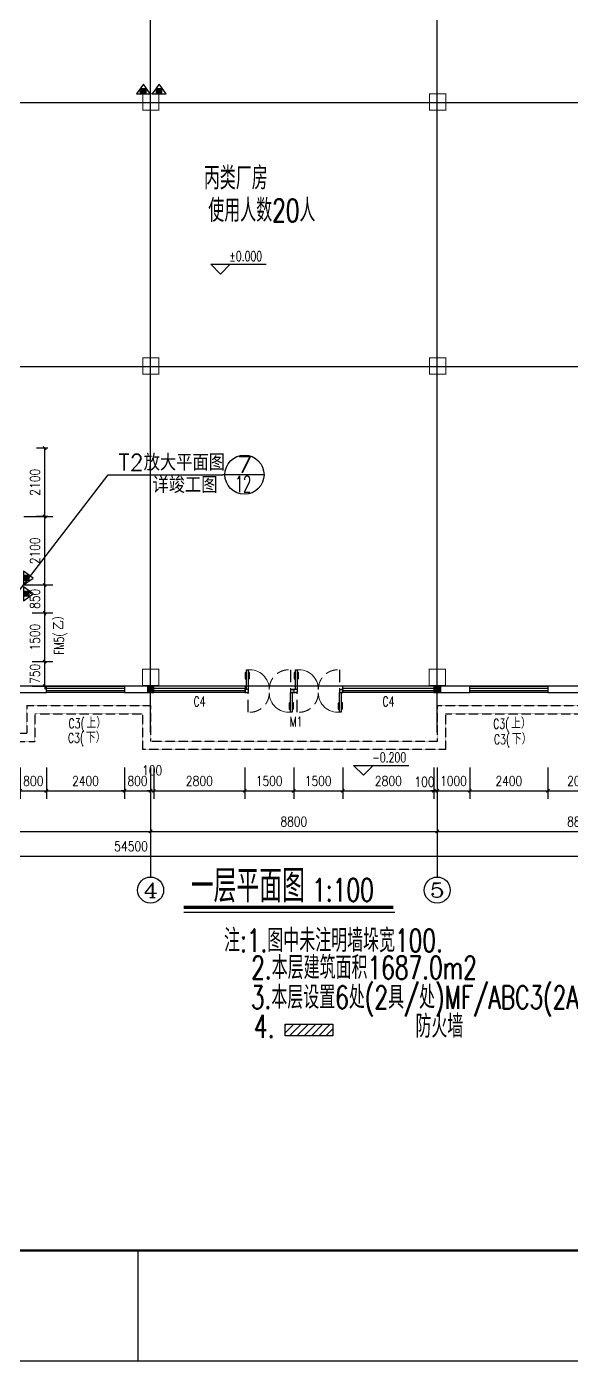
# Model space of a CAD drawing. Header units: millimetres. Extents: x 36114 to 137034, y 22418 to 93776.
# Drawn here: x 83157 to 99879, y 22418 to 63363 of the extents above; entities that cross this region are included whole.
import ezdxf
from ezdxf.enums import TextEntityAlignment as Align

# ---------------------------------------------------------------- set-up
doc = ezdxf.new("R2010")
doc.units = ezdxf.units.MM
for name, pattern in [('DASH', [0.35, 0.25, -0.1]), ('DASHED2', [0.375, 0.25, -0.125]), ('DOTE', [2.42, 2, -0.2, 0.02, -0.2])]:
    doc.linetypes.add(name, pattern=pattern)
doc.layers.get('0').update_dxf_attribs({"color": 254})
doc.layers.get('Defpoints').update_dxf_attribs({"color": 254})
for name, color, linetype in [('\\M+5BDA8-\\M+5B1EA\\M+5B8DF', 254, 'Continuous'), ('\\M+5BDA8-\\M+5B3DF\\M+5B4E7', 254, 'Continuous'), ('\\M+5BDA8-\\M+5B4B0', 254, 'Continuous'), ('\\M+5BDA8-\\M+5C3C5', 254, 'Continuous'), ('\\M+5BDA8-\\M+5C3C5\\M+5B4B0\\M+5B1E0\\M+5BAC5', 254, 'Continuous'), ('\\M+5BDA8-\\M+5C7BD-\\M+5D7A9', 254, 'Continuous'), ('\\M+5BDA8-\\M+5D6E1', 254, 'DOTE'), ('\\M+5BDA8-\\M+5D6E1-\\M+5B1EA\\M+5D7A2', 254, 'Continuous'), ('\\M+5C1A2\\M+5C3E6\\M+5CFDF\\M+5CCF51', 254, 'Continuous'), ('\\M+5C1A2\\M+5C3E6\\M+5CFDF\\M+5CCF55', 254, 'Continuous'), ('\\M+5C1A2\\M+5C3E6\\M+5CFF4\\M+5CCF53', 254, 'Continuous'), ('\\M+5C5C5\\M+5CBAE', 254, 'Continuous'), ('AXIS', 254, 'Continuous'), ('AXIS_TEXT', 254, 'Continuous'), ('MHQ', 254, 'Continuous'), ('PUB_TEXT', 254, 'Continuous'), ('WALL', 254, 'Continuous'), ('WINDOW_TEXT', 254, 'Continuous')]:
    doc.layers.add(name, color=color, linetype=linetype)
doc.layers.add('\\M+5D7DC\\M+5C4DA\\M+5BFF2\\M+5CFDF', color=254, linetype='Continuous', lineweight=50)
doc.layers.add('\\M+5D7DC\\M+5CDE2\\M+5BFF2\\M+5CFDF', color=254, linetype='Continuous', lineweight=30)
doc.styles.add('_HZTXT', font='txt.shx', dxfattribs={"width": 0.8, "bigfont": 'hztxt.shx'})
doc.styles.add('A-AXIS-LABEL', font='COMPLEX', dxfattribs={"bigfont": 'GBCBIG'})
doc.styles.add('A-STANDARD', font='SIMPLEX', dxfattribs={"bigfont": 'GBCBIG'})
doc.styles.add('A-WIN-LABEL', font='SIMPLEX', dxfattribs={"bigfont": 'GBCBIG'})
doc.styles.add('COMPLEX', font='COMPLEX')
doc.styles.add('DIM_FONT', font='SIMPLEX.shx', dxfattribs={"width": 0.8})
doc.dimstyles.new('DIMN', dxfattribs={"dimtxt": 300, "dimasz": 100, "dimexe": 250, "dimexo": 300, "dimgap": 150, "dimtad": 1, "dimdec": 0, "dimzin": 0, "dimdsep": 46, "dimtxsty": 'DIM_FONT', "dimblk": 'ARCHTICK', "dimcen": 0.09, "dimclrt": 7, "dimazin": 2, "dimtfac": 1, "dimtdec": 0, "dimtix": 1, "dimtmove": 2, "dimatfit": 3, "dimldrblk": 'ARCHTICK', "dimfxl": 0, "dimtolj": 1, "dimtzin": 0, "dimarcsym": 0})

# ---------------------------------------------------------------- blocks, each defined once
blk = doc.blocks.new('A$C0A5937B2')
at = {"layer": 'MHQ'}
h = blk.add_hatch(dxfattribs=at)
h.set_pattern_fill('ANSI31', color=256, scale=10, style=0)
h.set_pattern_definition([(45, (9411.13, -1370.382), (-22.45064, 22.45064), [])])
h.paths.add_polyline_path([(363, 204), (162, 204), (162, 27), (363, 27)])
for points in [[(266, 371), (0, 0), (533, 0)], [(162, 204), (363, 204), (363, 27), (162, 27)]]:
    blk.add_lwpolyline(points, close=True, dxfattribs=at)
blk = doc.blocks.new('A$C152640FC')
at = {"layer": 'MHQ', "rotation": 270}
for p in [(0, 1135), (0, 533)]:
    blk.add_blockref('A$C0A5937B2', p, dxfattribs=at)
blk = doc.blocks.new('A$C56224EAA')
at = {"layer": 'MHQ', "xscale": 0.8, "yscale": 0.8, "zscale": 0.8, "rotation": 90}
blk.add_blockref('A$C152640FC', (908, 0), dxfattribs=at)
blk = doc.blocks.new('_ArchTick')
at = {"color": 0, "linetype": 'ByBlock', "const_width": 0.4}
blk.add_lwpolyline([(-0.5, -0.5), (0.5, 0.5)], dxfattribs=at)
blk = doc.blocks.new('*D220')
at = {"layer": '\\M+5BDA8-\\M+5B3DF\\M+5B4E7', "color": 0, "lineweight": -2, "transparency": 16777216}
for p, q in [((83322, 43886), (83960, 43886)), ((83710, 43886), (83710, 43986)), ((83710, 43136), (83710, 43886)), ((83322, 43136), (83960, 43136)), ((83710, 43136), (83710, 43036))]:
    blk.add_line(p, q, dxfattribs=at)
at = {"layer": 'Defpoints', "color": 0, "transparency": 16777216}
for p in [(83022, 43886), (83710, 43886), (83022, 43136)]:
    blk.add_point(p, dxfattribs=at)
at = {"layer": '\\M+5BDA8-\\M+5B3DF\\M+5B4E7', "color": 0, "lineweight": -2, "transparency": 16777216, "xscale": 100, "yscale": 100, "zscale": 100}
for p, rotation in [((83710, 43886), 270), ((83710, 43136), 90)]:
    blk.add_blockref('_ArchTick', p, dxfattribs=dict(at, rotation=rotation))
at = {"layer": '\\M+5BDA8-\\M+5B3DF\\M+5B4E7', "color": 7, "transparency": 16777216, "insert": (83410, 43511), "char_height": 300, "attachment_point": 5, "rotation": 90, "style": 'DIM_FONT'}
blk.add_mtext('\\A1;750', dxfattribs=at)
blk = doc.blocks.new('*D221')
at = {"layer": '\\M+5BDA8-\\M+5B3DF\\M+5B4E7', "color": 0, "lineweight": -2, "transparency": 16777216}
for p, q in [((83322, 45386), (83960, 45386)), ((83710, 43886), (83710, 45386)), ((83322, 43886), (83960, 43886))]:
    blk.add_line(p, q, dxfattribs=at)
at = {"layer": 'Defpoints', "color": 0, "transparency": 16777216}
for p in [(83022, 45386), (83710, 45386), (83022, 43886)]:
    blk.add_point(p, dxfattribs=at)
at = {"layer": '\\M+5BDA8-\\M+5B3DF\\M+5B4E7', "color": 0, "lineweight": -2, "transparency": 16777216, "xscale": 100, "yscale": 100, "zscale": 100}
for p, rotation in [((83710, 45386), 90), ((83710, 43886), 270)]:
    blk.add_blockref('_ArchTick', p, dxfattribs=dict(at, rotation=rotation))
at = {"layer": '\\M+5BDA8-\\M+5B3DF\\M+5B4E7', "color": 7, "transparency": 16777216, "insert": (83410, 44636), "char_height": 300, "attachment_point": 5, "rotation": 90, "style": 'DIM_FONT'}
blk.add_mtext('\\A1;1500', dxfattribs=at)
blk = doc.blocks.new('*D222')
at = {"layer": '\\M+5BDA8-\\M+5B3DF\\M+5B4E7', "color": 0, "lineweight": -2, "transparency": 16777216}
for p, q in [((83710, 46236), (83710, 46336)), ((83322, 46236), (83960, 46236)), ((83710, 45386), (83710, 46236)), ((83322, 45386), (83960, 45386)), ((83710, 45386), (83710, 45286))]:
    blk.add_line(p, q, dxfattribs=at)
at = {"layer": 'Defpoints', "color": 0, "transparency": 16777216}
for p in [(83022, 46236), (83710, 46236), (83022, 45386)]:
    blk.add_point(p, dxfattribs=at)
at = {"layer": '\\M+5BDA8-\\M+5B3DF\\M+5B4E7', "color": 0, "lineweight": -2, "transparency": 16777216, "xscale": 100, "yscale": 100, "zscale": 100}
for p, rotation in [((83710, 46236), 270), ((83710, 45386), 90)]:
    blk.add_blockref('_ArchTick', p, dxfattribs=dict(at, rotation=rotation))
at = {"layer": '\\M+5BDA8-\\M+5B3DF\\M+5B4E7', "color": 7, "transparency": 16777216, "insert": (83410, 45811), "char_height": 300, "attachment_point": 5, "rotation": 90, "style": 'DIM_FONT'}
blk.add_mtext('\\A1;850', dxfattribs=at)
blk = doc.blocks.new('*D320')
at = {"layer": '\\M+5BDA8-\\M+5B3DF\\M+5B4E7', "color": 0, "lineweight": -2, "transparency": 16777216}
for p, q in [((82961, 40638), (82961, 39672)), ((83761, 40638), (83761, 39672)), ((82961, 39922), (82861, 39922)), ((82961, 39922), (83761, 39922)), ((83761, 39922), (83861, 39922))]:
    blk.add_line(p, q, dxfattribs=at)
at = {"layer": 'Defpoints', "color": 0, "transparency": 16777216}
for p in [(82961, 40938), (83761, 40938), (83761, 39922)]:
    blk.add_point(p, dxfattribs=at)
at = {"layer": '\\M+5BDA8-\\M+5B3DF\\M+5B4E7', "color": 0, "lineweight": -2, "transparency": 16777216, "xscale": 100, "yscale": 100, "zscale": 100}
blk.add_blockref('_ArchTick', (82961, 39922), dxfattribs=at)
at = {"layer": '\\M+5BDA8-\\M+5B3DF\\M+5B4E7', "color": 0, "lineweight": -2, "transparency": 16777216, "xscale": 100, "yscale": 100, "zscale": 100, "rotation": 180}
blk.add_blockref('_ArchTick', (83761, 39922), dxfattribs=at)
at = {"layer": '\\M+5BDA8-\\M+5B3DF\\M+5B4E7', "color": 7, "transparency": 16777216, "insert": (83361, 40222), "char_height": 300, "attachment_point": 5, "style": 'DIM_FONT'}
blk.add_mtext('\\A1;800', dxfattribs=at)
blk = doc.blocks.new('*D321')
at = {"layer": '\\M+5BDA8-\\M+5B3DF\\M+5B4E7', "color": 0, "lineweight": -2, "transparency": 16777216}
for p, q in [((83761, 40638), (83761, 39672)), ((86161, 40638), (86161, 39672)), ((83761, 39922), (86161, 39922))]:
    blk.add_line(p, q, dxfattribs=at)
at = {"layer": 'Defpoints', "color": 0, "transparency": 16777216}
for p in [(83761, 40938), (86161, 40938), (86161, 39922)]:
    blk.add_point(p, dxfattribs=at)
at = {"layer": '\\M+5BDA8-\\M+5B3DF\\M+5B4E7', "color": 0, "lineweight": -2, "transparency": 16777216, "xscale": 100, "yscale": 100, "zscale": 100, "rotation": 180}
blk.add_blockref('_ArchTick', (83761, 39922), dxfattribs=at)
at = {"layer": '\\M+5BDA8-\\M+5B3DF\\M+5B4E7', "color": 0, "lineweight": -2, "transparency": 16777216, "xscale": 100, "yscale": 100, "zscale": 100}
blk.add_blockref('_ArchTick', (86161, 39922), dxfattribs=at)
at = {"layer": '\\M+5BDA8-\\M+5B3DF\\M+5B4E7', "color": 7, "transparency": 16777216, "insert": (84961, 40222), "char_height": 300, "attachment_point": 5, "style": 'DIM_FONT'}
blk.add_mtext('\\A1;2400', dxfattribs=at)
blk = doc.blocks.new('*D322')
at = {"layer": '\\M+5BDA8-\\M+5B3DF\\M+5B4E7', "color": 0, "lineweight": -2, "transparency": 16777216}
for p, q in [((86161, 40638), (86161, 39672)), ((86961, 40638), (86961, 39672)), ((86161, 39922), (86061, 39922)), ((86161, 39922), (86961, 39922)), ((86961, 39922), (87061, 39922))]:
    blk.add_line(p, q, dxfattribs=at)
at = {"layer": 'Defpoints', "color": 0, "transparency": 16777216}
for p in [(86161, 40938), (86961, 40938), (86961, 39922)]:
    blk.add_point(p, dxfattribs=at)
at = {"layer": '\\M+5BDA8-\\M+5B3DF\\M+5B4E7', "color": 0, "lineweight": -2, "transparency": 16777216, "xscale": 100, "yscale": 100, "zscale": 100}
blk.add_blockref('_ArchTick', (86161, 39922), dxfattribs=at)
at = {"layer": '\\M+5BDA8-\\M+5B3DF\\M+5B4E7', "color": 0, "lineweight": -2, "transparency": 16777216, "xscale": 100, "yscale": 100, "zscale": 100, "rotation": 180}
blk.add_blockref('_ArchTick', (86961, 39922), dxfattribs=at)
at = {"layer": '\\M+5BDA8-\\M+5B3DF\\M+5B4E7', "color": 7, "transparency": 16777216, "insert": (86561, 40222), "char_height": 300, "attachment_point": 5, "style": 'DIM_FONT'}
blk.add_mtext('\\A1;800', dxfattribs=at)
blk = doc.blocks.new('*D323')
at = {"layer": '\\M+5BDA8-\\M+5B3DF\\M+5B4E7', "color": 0, "lineweight": -2, "transparency": 16777216}
for p, q in [((86961, 40638), (86961, 39672)), ((87061, 40638), (87061, 39672)), ((86961, 39922), (86861, 39922)), ((86961, 39922), (87061, 39922)), ((87061, 39922), (87161, 39922))]:
    blk.add_line(p, q, dxfattribs=at)
at = {"layer": 'Defpoints', "color": 0, "transparency": 16777216}
for p in [(86961, 40938), (87061, 40938), (87061, 39922)]:
    blk.add_point(p, dxfattribs=at)
at = {"layer": '\\M+5BDA8-\\M+5B3DF\\M+5B4E7', "color": 0, "lineweight": -2, "transparency": 16777216, "xscale": 100, "yscale": 100, "zscale": 100}
blk.add_blockref('_ArchTick', (86961, 39922), dxfattribs=at)
at = {"layer": '\\M+5BDA8-\\M+5B3DF\\M+5B4E7', "color": 0, "lineweight": -2, "transparency": 16777216, "xscale": 100, "yscale": 100, "zscale": 100, "rotation": 180}
blk.add_blockref('_ArchTick', (87061, 39922), dxfattribs=at)
at = {"layer": '\\M+5BDA8-\\M+5B3DF\\M+5B4E7', "color": 7, "transparency": 16777216, "insert": (87011, 40547), "char_height": 300, "attachment_point": 5, "style": 'DIM_FONT'}
blk.add_mtext('\\A1;100', dxfattribs=at)
blk = doc.blocks.new('*D324')
at = {"layer": '\\M+5BDA8-\\M+5B3DF\\M+5B4E7', "color": 0, "lineweight": -2, "transparency": 16777216}
for p, q in [((87061, 40638), (87061, 39672)), ((89854, 40638), (89854, 39672)), ((87061, 39922), (89854, 39922))]:
    blk.add_line(p, q, dxfattribs=at)
at = {"layer": 'Defpoints', "color": 0, "transparency": 16777216}
for p in [(87061, 40938), (89854, 40938), (89854, 39922)]:
    blk.add_point(p, dxfattribs=at)
at = {"layer": '\\M+5BDA8-\\M+5B3DF\\M+5B4E7', "color": 0, "lineweight": -2, "transparency": 16777216, "xscale": 100, "yscale": 100, "zscale": 100, "rotation": 180}
blk.add_blockref('_ArchTick', (87061, 39922), dxfattribs=at)
at = {"layer": '\\M+5BDA8-\\M+5B3DF\\M+5B4E7', "color": 0, "lineweight": -2, "transparency": 16777216, "xscale": 100, "yscale": 100, "zscale": 100}
blk.add_blockref('_ArchTick', (89854, 39922), dxfattribs=at)
at = {"layer": '\\M+5BDA8-\\M+5B3DF\\M+5B4E7', "color": 7, "transparency": 16777216, "insert": (88458, 40222), "char_height": 300, "attachment_point": 5, "style": 'DIM_FONT'}
blk.add_mtext('\\A1;2800', dxfattribs=at)
blk = doc.blocks.new('*D325')
at = {"layer": '\\M+5BDA8-\\M+5B3DF\\M+5B4E7', "color": 0, "lineweight": -2, "transparency": 16777216}
for p, q in [((89854, 40638), (89854, 39672)), ((91354, 40638), (91354, 39672)), ((89854, 39922), (91354, 39922))]:
    blk.add_line(p, q, dxfattribs=at)
at = {"layer": 'Defpoints', "color": 0, "transparency": 16777216}
for p in [(89854, 40938), (91354, 40938), (91354, 39922)]:
    blk.add_point(p, dxfattribs=at)
at = {"layer": '\\M+5BDA8-\\M+5B3DF\\M+5B4E7', "color": 0, "lineweight": -2, "transparency": 16777216, "xscale": 100, "yscale": 100, "zscale": 100, "rotation": 180}
blk.add_blockref('_ArchTick', (89854, 39922), dxfattribs=at)
at = {"layer": '\\M+5BDA8-\\M+5B3DF\\M+5B4E7', "color": 0, "lineweight": -2, "transparency": 16777216, "xscale": 100, "yscale": 100, "zscale": 100}
blk.add_blockref('_ArchTick', (91354, 39922), dxfattribs=at)
at = {"layer": '\\M+5BDA8-\\M+5B3DF\\M+5B4E7', "color": 7, "transparency": 16777216, "insert": (90604, 40222), "char_height": 300, "attachment_point": 5, "style": 'DIM_FONT'}
blk.add_mtext('\\A1;1500', dxfattribs=at)
blk = doc.blocks.new('*D326')
at = {"layer": '\\M+5BDA8-\\M+5B3DF\\M+5B4E7', "color": 0, "lineweight": -2, "transparency": 16777216}
for p, q in [((91354, 40638), (91354, 39672)), ((92861, 40638), (92861, 39672)), ((91354, 39922), (92861, 39922))]:
    blk.add_line(p, q, dxfattribs=at)
at = {"layer": 'Defpoints', "color": 0, "transparency": 16777216}
for p in [(91354, 40938), (92861, 40938), (92861, 39922)]:
    blk.add_point(p, dxfattribs=at)
at = {"layer": '\\M+5BDA8-\\M+5B3DF\\M+5B4E7', "color": 0, "lineweight": -2, "transparency": 16777216, "xscale": 100, "yscale": 100, "zscale": 100, "rotation": 180}
blk.add_blockref('_ArchTick', (91354, 39922), dxfattribs=at)
at = {"layer": '\\M+5BDA8-\\M+5B3DF\\M+5B4E7', "color": 0, "lineweight": -2, "transparency": 16777216, "xscale": 100, "yscale": 100, "zscale": 100}
blk.add_blockref('_ArchTick', (92861, 39922), dxfattribs=at)
at = {"layer": '\\M+5BDA8-\\M+5B3DF\\M+5B4E7', "color": 7, "transparency": 16777216, "insert": (92108, 40222), "char_height": 300, "attachment_point": 5, "style": 'DIM_FONT'}
blk.add_mtext('\\A1;1500', dxfattribs=at)
blk = doc.blocks.new('*D327')
at = {"layer": '\\M+5BDA8-\\M+5B3DF\\M+5B4E7', "color": 0, "lineweight": -2, "transparency": 16777216}
for p, q in [((92861, 40638), (92861, 39672)), ((95661, 40638), (95661, 39672)), ((92861, 39922), (95661, 39922))]:
    blk.add_line(p, q, dxfattribs=at)
at = {"layer": 'Defpoints', "color": 0, "transparency": 16777216}
for p in [(92861, 40938), (95661, 40938), (95661, 39922)]:
    blk.add_point(p, dxfattribs=at)
at = {"layer": '\\M+5BDA8-\\M+5B3DF\\M+5B4E7', "color": 0, "lineweight": -2, "transparency": 16777216, "xscale": 100, "yscale": 100, "zscale": 100, "rotation": 180}
blk.add_blockref('_ArchTick', (92861, 39922), dxfattribs=at)
at = {"layer": '\\M+5BDA8-\\M+5B3DF\\M+5B4E7', "color": 0, "lineweight": -2, "transparency": 16777216, "xscale": 100, "yscale": 100, "zscale": 100}
blk.add_blockref('_ArchTick', (95661, 39922), dxfattribs=at)
at = {"layer": '\\M+5BDA8-\\M+5B3DF\\M+5B4E7', "color": 7, "transparency": 16777216, "insert": (94261, 40222), "char_height": 300, "attachment_point": 5, "style": 'DIM_FONT'}
blk.add_mtext('\\A1;2800', dxfattribs=at)
blk = doc.blocks.new('*D328')
at = {"layer": '\\M+5BDA8-\\M+5B3DF\\M+5B4E7', "color": 0, "lineweight": -2, "transparency": 16777216}
for p, q in [((95661, 40638), (95661, 39672)), ((95761, 40638), (95761, 39672)), ((95661, 39922), (95561, 39922)), ((95661, 39922), (95761, 39922)), ((95761, 39922), (95861, 39922))]:
    blk.add_line(p, q, dxfattribs=at)
at = {"layer": 'Defpoints', "color": 0, "transparency": 16777216}
for p in [(95661, 40938), (95761, 40938), (95761, 39922)]:
    blk.add_point(p, dxfattribs=at)
at = {"layer": '\\M+5BDA8-\\M+5B3DF\\M+5B4E7', "color": 0, "lineweight": -2, "transparency": 16777216, "xscale": 100, "yscale": 100, "zscale": 100}
blk.add_blockref('_ArchTick', (95661, 39922), dxfattribs=at)
at = {"layer": '\\M+5BDA8-\\M+5B3DF\\M+5B4E7', "color": 0, "lineweight": -2, "transparency": 16777216, "xscale": 100, "yscale": 100, "zscale": 100, "rotation": 180}
blk.add_blockref('_ArchTick', (95761, 39922), dxfattribs=at)
at = {"layer": '\\M+5BDA8-\\M+5B3DF\\M+5B4E7', "color": 7, "transparency": 16777216, "insert": (95371, 40197), "char_height": 300, "attachment_point": 5, "style": 'DIM_FONT'}
blk.add_mtext('\\A1;100', dxfattribs=at)
blk = doc.blocks.new('*D329')
at = {"layer": '\\M+5BDA8-\\M+5B3DF\\M+5B4E7', "color": 0, "lineweight": -2, "transparency": 16777216}
for p, q in [((95761, 40638), (95761, 39672)), ((96761, 40638), (96761, 39672)), ((95761, 39922), (95661, 39922)), ((95761, 39922), (96761, 39922)), ((96761, 39922), (96861, 39922))]:
    blk.add_line(p, q, dxfattribs=at)
at = {"layer": 'Defpoints', "color": 0, "transparency": 16777216}
for p in [(95761, 40938), (96761, 40938), (96761, 39922)]:
    blk.add_point(p, dxfattribs=at)
at = {"layer": '\\M+5BDA8-\\M+5B3DF\\M+5B4E7', "color": 0, "lineweight": -2, "transparency": 16777216, "xscale": 100, "yscale": 100, "zscale": 100}
blk.add_blockref('_ArchTick', (95761, 39922), dxfattribs=at)
at = {"layer": '\\M+5BDA8-\\M+5B3DF\\M+5B4E7', "color": 0, "lineweight": -2, "transparency": 16777216, "xscale": 100, "yscale": 100, "zscale": 100, "rotation": 180}
blk.add_blockref('_ArchTick', (96761, 39922), dxfattribs=at)
at = {"layer": '\\M+5BDA8-\\M+5B3DF\\M+5B4E7', "color": 7, "transparency": 16777216, "insert": (96261, 40222), "char_height": 300, "attachment_point": 5, "style": 'DIM_FONT'}
blk.add_mtext('\\A1;1000', dxfattribs=at)
blk = doc.blocks.new('*D330')
at = {"layer": '\\M+5BDA8-\\M+5B3DF\\M+5B4E7', "color": 0, "lineweight": -2, "transparency": 16777216}
for p, q in [((96761, 40638), (96761, 39672)), ((99161, 40638), (99161, 39672)), ((96761, 39922), (99161, 39922))]:
    blk.add_line(p, q, dxfattribs=at)
at = {"layer": 'Defpoints', "color": 0, "transparency": 16777216}
for p in [(96761, 40938), (99161, 40938), (99161, 39922)]:
    blk.add_point(p, dxfattribs=at)
at = {"layer": '\\M+5BDA8-\\M+5B3DF\\M+5B4E7', "color": 0, "lineweight": -2, "transparency": 16777216, "xscale": 100, "yscale": 100, "zscale": 100, "rotation": 180}
blk.add_blockref('_ArchTick', (96761, 39922), dxfattribs=at)
at = {"layer": '\\M+5BDA8-\\M+5B3DF\\M+5B4E7', "color": 0, "lineweight": -2, "transparency": 16777216, "xscale": 100, "yscale": 100, "zscale": 100}
blk.add_blockref('_ArchTick', (99161, 39922), dxfattribs=at)
at = {"layer": '\\M+5BDA8-\\M+5B3DF\\M+5B4E7', "color": 7, "transparency": 16777216, "insert": (97961, 40222), "char_height": 300, "attachment_point": 5, "style": 'DIM_FONT'}
blk.add_mtext('\\A1;2400', dxfattribs=at)
blk = doc.blocks.new('*D331')
at = {"layer": '\\M+5BDA8-\\M+5B3DF\\M+5B4E7', "color": 0, "lineweight": -2, "transparency": 16777216}
for p, q in [((99161, 40638), (99161, 39672)), ((101161, 40638), (101161, 39672)), ((99161, 39922), (101161, 39922))]:
    blk.add_line(p, q, dxfattribs=at)
at = {"layer": 'Defpoints', "color": 0, "transparency": 16777216}
for p in [(99161, 40938), (101161, 40938), (101161, 39922)]:
    blk.add_point(p, dxfattribs=at)
at = {"layer": '\\M+5BDA8-\\M+5B3DF\\M+5B4E7', "color": 0, "lineweight": -2, "transparency": 16777216, "xscale": 100, "yscale": 100, "zscale": 100, "rotation": 180}
blk.add_blockref('_ArchTick', (99161, 39922), dxfattribs=at)
at = {"layer": '\\M+5BDA8-\\M+5B3DF\\M+5B4E7', "color": 0, "lineweight": -2, "transparency": 16777216, "xscale": 100, "yscale": 100, "zscale": 100}
blk.add_blockref('_ArchTick', (101161, 39922), dxfattribs=at)
at = {"layer": '\\M+5BDA8-\\M+5B3DF\\M+5B4E7', "color": 7, "transparency": 16777216, "insert": (100161, 40222), "char_height": 300, "attachment_point": 5, "style": 'DIM_FONT'}
blk.add_mtext('\\A1;2000', dxfattribs=at)
blk = doc.blocks.new('*D345')
at = {"layer": '\\M+5BDA8-\\M+5B3DF\\M+5B4E7', "color": 0, "lineweight": -2, "transparency": 16777216}
for p, q in [((83068, 48336), (83960, 48336)), ((83710, 46236), (83710, 48336)), ((83068, 46236), (83960, 46236))]:
    blk.add_line(p, q, dxfattribs=at)
at = {"layer": 'Defpoints', "color": 0, "transparency": 16777216}
for p in [(82768, 48336), (83710, 48336), (82768, 46236)]:
    blk.add_point(p, dxfattribs=at)
at = {"layer": '\\M+5BDA8-\\M+5B3DF\\M+5B4E7', "color": 0, "lineweight": -2, "transparency": 16777216, "xscale": 100, "yscale": 100, "zscale": 100}
for p, rotation in [((83710, 48336), 90), ((83710, 46236), 270)]:
    blk.add_blockref('_ArchTick', p, dxfattribs=dict(at, rotation=rotation))
at = {"layer": '\\M+5BDA8-\\M+5B3DF\\M+5B4E7', "color": 7, "transparency": 16777216, "insert": (83410, 47286), "char_height": 300, "attachment_point": 5, "rotation": 90, "style": 'DIM_FONT'}
blk.add_mtext('\\A1;2100', dxfattribs=at)
blk = doc.blocks.new('*D346')
at = {"layer": '\\M+5BDA8-\\M+5B3DF\\M+5B4E7', "color": 0, "lineweight": -2, "transparency": 16777216}
for p, q in [((83803, 50436), (83460, 50436)), ((83710, 48336), (83710, 50436)), ((83803, 48336), (83460, 48336))]:
    blk.add_line(p, q, dxfattribs=at)
at = {"layer": 'Defpoints', "color": 0, "transparency": 16777216}
for p in [(83710, 50436), (84103, 50436), (84103, 48336)]:
    blk.add_point(p, dxfattribs=at)
at = {"layer": '\\M+5BDA8-\\M+5B3DF\\M+5B4E7', "color": 0, "lineweight": -2, "transparency": 16777216, "xscale": 100, "yscale": 100, "zscale": 100}
for p, rotation in [((83710, 50436), 90), ((83710, 48336), 270)]:
    blk.add_blockref('_ArchTick', p, dxfattribs=dict(at, rotation=rotation))
at = {"layer": '\\M+5BDA8-\\M+5B3DF\\M+5B4E7', "color": 7, "transparency": 16777216, "insert": (83410, 49386), "char_height": 300, "attachment_point": 5, "rotation": 90, "style": 'DIM_FONT'}
blk.add_mtext('\\A1;2100', dxfattribs=at)
blk = doc.blocks.new('*D354')
at = {"layer": '\\M+5BDA8-\\M+5B3DF\\M+5B4E7', "color": 0, "lineweight": -2, "transparency": 16777216}
for p, q in [((59111, 40379), (59111, 37670)), ((113612, 40380), (113612, 37670)), ((59111, 37920), (113612, 37920))]:
    blk.add_line(p, q, dxfattribs=at)
at = {"layer": 'Defpoints', "color": 0, "transparency": 16777216}
for p in [(59111, 40679), (113612, 40680), (113612, 37920)]:
    blk.add_point(p, dxfattribs=at)
at = {"layer": '\\M+5BDA8-\\M+5B3DF\\M+5B4E7', "color": 0, "lineweight": -2, "transparency": 16777216, "xscale": 100, "yscale": 100, "zscale": 100}
for p, rotation in [((59111, 37920), 180.0000912769842), ((113612, 37920), 9.127698415491479e-05)]:
    blk.add_blockref('_ArchTick', p, dxfattribs=dict(at, rotation=rotation))
at = {"layer": '\\M+5BDA8-\\M+5B3DF\\M+5B4E7', "color": 7, "transparency": 16777216, "insert": (86361, 38220), "char_height": 300, "attachment_point": 5, "rotation": 0.0001, "style": 'DIM_FONT'}
blk.add_mtext('\\A1;54500', dxfattribs=at)
blk = doc.blocks.new('*D236')
at = {"layer": '\\M+5BDA8-\\M+5B3DF\\M+5B4E7', "color": 0, "lineweight": -2, "transparency": 16777216}
for p, q in [((76961, 40212), (76961, 38426)), ((86961, 40212), (86961, 38426)), ((76961, 38676), (86961, 38676))]:
    blk.add_line(p, q, dxfattribs=at)
at = {"layer": 'Defpoints', "color": 0, "transparency": 16777216}
for p in [(76961, 40512), (86961, 40512), (86961, 38676)]:
    blk.add_point(p, dxfattribs=at)
at = {"layer": '\\M+5BDA8-\\M+5B3DF\\M+5B4E7', "color": 0, "lineweight": -2, "transparency": 16777216, "xscale": 100, "yscale": 100, "zscale": 100, "rotation": 180}
blk.add_blockref('_ArchTick', (76961, 38676), dxfattribs=at)
at = {"layer": '\\M+5BDA8-\\M+5B3DF\\M+5B4E7', "color": 0, "lineweight": -2, "transparency": 16777216, "xscale": 100, "yscale": 100, "zscale": 100}
blk.add_blockref('_ArchTick', (86961, 38676), dxfattribs=at)
at = {"layer": '\\M+5BDA8-\\M+5B3DF\\M+5B4E7', "color": 7, "transparency": 16777216, "insert": (81961, 38976), "char_height": 300, "attachment_point": 5, "style": 'DIM_FONT'}
blk.add_mtext('\\A1;10000', dxfattribs=at)
blk = doc.blocks.new('*D237')
at = {"layer": '\\M+5BDA8-\\M+5B3DF\\M+5B4E7', "color": 0, "lineweight": -2, "transparency": 16777216}
for p, q in [((86961, 40212), (86961, 38426)), ((95761, 40212), (95761, 38426)), ((86961, 38676), (95761, 38676))]:
    blk.add_line(p, q, dxfattribs=at)
at = {"layer": 'Defpoints', "color": 0, "transparency": 16777216}
for p in [(86961, 40512), (95761, 40512), (95761, 38676)]:
    blk.add_point(p, dxfattribs=at)
at = {"layer": '\\M+5BDA8-\\M+5B3DF\\M+5B4E7', "color": 0, "lineweight": -2, "transparency": 16777216, "xscale": 100, "yscale": 100, "zscale": 100, "rotation": 180}
blk.add_blockref('_ArchTick', (86961, 38676), dxfattribs=at)
at = {"layer": '\\M+5BDA8-\\M+5B3DF\\M+5B4E7', "color": 0, "lineweight": -2, "transparency": 16777216, "xscale": 100, "yscale": 100, "zscale": 100}
blk.add_blockref('_ArchTick', (95761, 38676), dxfattribs=at)
at = {"layer": '\\M+5BDA8-\\M+5B3DF\\M+5B4E7', "color": 7, "transparency": 16777216, "insert": (91361, 38976), "char_height": 300, "attachment_point": 5, "style": 'DIM_FONT'}
blk.add_mtext('\\A1;8800', dxfattribs=at)
blk = doc.blocks.new('*D238')
at = {"layer": '\\M+5BDA8-\\M+5B3DF\\M+5B4E7', "color": 0, "lineweight": -2, "transparency": 16777216}
for p, q in [((95761, 40212), (95761, 38426)), ((104561, 40212), (104561, 38426)), ((95761, 38676), (104561, 38676))]:
    blk.add_line(p, q, dxfattribs=at)
at = {"layer": 'Defpoints', "color": 0, "transparency": 16777216}
for p in [(95761, 40512), (104561, 40512), (104561, 38676)]:
    blk.add_point(p, dxfattribs=at)
at = {"layer": '\\M+5BDA8-\\M+5B3DF\\M+5B4E7', "color": 0, "lineweight": -2, "transparency": 16777216, "xscale": 100, "yscale": 100, "zscale": 100, "rotation": 180}
blk.add_blockref('_ArchTick', (95761, 38676), dxfattribs=at)
at = {"layer": '\\M+5BDA8-\\M+5B3DF\\M+5B4E7', "color": 0, "lineweight": -2, "transparency": 16777216, "xscale": 100, "yscale": 100, "zscale": 100}
blk.add_blockref('_ArchTick', (104561, 38676), dxfattribs=at)
at = {"layer": '\\M+5BDA8-\\M+5B3DF\\M+5B4E7', "color": 7, "transparency": 16777216, "insert": (100161, 38976), "char_height": 300, "attachment_point": 5, "style": 'DIM_FONT'}
blk.add_mtext('\\A1;8800', dxfattribs=at)
blk = doc.blocks.new('_AXISO')
blk.add_circle((0, 0), 0.5)
at = {"layer": 'AXIS_TEXT', "style": 'COMPLEX'}
blk.add_attdef('A', text='', height=0.56, dxfattribs=at).set_placement((-0.25, -0.28), (0.25, -0.28), align=Align.FIT)
blk = doc.blocks.new('\\M+5B6FE\\M+5CEAC\\M+5C3C5\\M+5BFE2$\\M+5CFB5\\M+5CDB3\\M+5CDBC\\M+5BFE2$00000124')
at = {"linetype": 'DASHED2'}
for p, q in [((-0.433, 0.397), (-0.433, -0.003)), ((0.433, -0.469), (0.433, -0.069))]:
    blk.add_line(p, q, dxfattribs=at)
at = {"lineweight": 13}
for p, q in [((0.405, 0.344), (0.405, 0.216)), ((0.495, 0.344), (0.495, 0.216)), ((-0.495, -0.408), (-0.495, -0.28)), ((-0.405, -0.408), (-0.405, -0.28))]:
    blk.add_line(p, q, dxfattribs=at)
for p, q in [((0.405, 0.344), (0.433, 0.344)), ((0.433, 0.397), (0.433, -0.003)), ((0.467, 0.397), (0.433, 0.397)), ((0.467, -0.003), (0.467, 0.397)), ((0.495, 0.344), (0.467, 0.344)), ((0.405, 0.216), (0.433, 0.216)), ((0.495, 0.216), (0.467, 0.216)), ((-0.5, -0.003), (-0.467, -0.003)), ((-0.433, -0.003), (-0.5, -0.003)), ((-0.5, -0.003), (-0.5, -0.069)), ((-0.5, -0.003), (-0.5, -0.003)), ((-0.433, -0.069), (-0.5, -0.069)), ((-0.5, -0.069), (-0.5, -0.069)), ((-0.5, -0.069), (-0.467, -0.069)), ((-0.433, -0.003), (-0.467, -0.003)), ((-0.467, -0.069), (-0.467, -0.469)), ((-0.433, -0.069), (-0.467, -0.069)), ((-0.433, -0.003), (-0.433, -0.069)), ((-0.433, -0.469), (-0.433, -0.069)), ((0.433, -0.003), (0.433, -0.069)), ((0.433, -0.003), (0.467, -0.003)), ((0.433, -0.003), (0.5, -0.003)), ((0.433, -0.069), (0.467, -0.069)), ((0.5, -0.069), (0.467, -0.069)), ((0.5, -0.003), (0.5, -0.069)), ((0.5, -0.003), (0.5, -0.003)), ((0.5, -0.069), (0.5, -0.069)), ((-0.495, -0.28), (-0.467, -0.28)), ((-0.495, -0.408), (-0.467, -0.408)), ((-0.467, -0.469), (-0.433, -0.469)), ((-0.405, -0.28), (-0.433, -0.28)), ((-0.405, -0.408), (-0.433, -0.408))]:
    blk.add_line(p, q)
at = {"linetype": 'DASHED2', "lineweight": 13}
for centre, start, end in [((-0.4, -0.001), 359.8007, 94.7805), ((0.4, -0.071), 179.8007, 274.7805)]:
    blk.add_arc(centre, 0.4, start, end, dxfattribs=at)
at = {"lineweight": 13}
for centre, start, end in [((0.4, -0.001), 85.2195, 180.1993), ((-0.4, -0.071), 265.2195, 0.1993)]:
    blk.add_arc(centre, 0.4, start, end, dxfattribs=at)
blk = doc.blocks.new('\\M+5B6FE\\M+5CEAC\\M+5B4B0\\M+5BFE2$\\M+5CFB5\\M+5CDB3\\M+5CDBC\\M+5BFE2$00000001')
at = {"color": 0}
for points in [[(-0.5, 0.5), (-0.5, -0.5)], [(-0.5, 0.5), (0.5, 0.5)], [(0.5, -0.5), (0.5, 0.5)], [(0.5, 0.167), (-0.5, 0.167)], [(0.5, -0.167), (-0.5, -0.167)], [(-0.5, -0.5), (0.5, -0.5)]]:
    blk.add_lwpolyline(points, dxfattribs=at)
blk = doc.blocks.new('frame')
blk.add_line((3547.38, 2544.39), (3367.38, 2544.39))
at = {"layer": '\\M+5D7DC\\M+5C4DA\\M+5BFF2\\M+5CFDF'}
blk.add_line((3547.38, 2544.39), (3270.38, 2544.39), dxfattribs=at)
at = {"layer": '\\M+5D7DC\\M+5CDE2\\M+5BFF2\\M+5CFDF'}
for p, q in [((3408.88, 2544.39), (3408.88, 2534.39)), ((3557.38, 2534.39), (3260.38, 2534.39))]:
    blk.add_line(p, q, dxfattribs=at)

msp = doc.modelspace()

# ---------------------------------------------------------------- hatches: boundary and pattern name
at = {"layer": '\\M+5C1A2\\M+5C3E6\\M+5CFDF\\M+5CCF51'}
h = msp.add_hatch(dxfattribs=at)
h.set_pattern_fill('ANSI31', color=256, scale=100, style=0)
h.set_pattern_definition([(45, (-547592.99, -200056.27), (-112.2532, 112.2532), [])])
h.paths.add_polyline_path([(91092.9, 32760.8), (92556.9, 32760.8), (92556.9, 32403.8), (91092.9, 32403.8)])
at = {"layer": '\\M+5C1A2\\M+5C3E6\\M+5CFF4\\M+5CCF53'}
for points in [[(86861.2, 42935.7), (87061.2, 42935.7), (87061.2, 43135.7), (86861.2, 43135.7)], [(95661.2, 42935.7), (95861.2, 42935.7), (95861.2, 43135.7), (95661.2, 43135.7)]]:
    msp.add_hatch(color=256, dxfattribs=at).paths.add_polyline_path(points)

# ---------------------------------------------------------------- linework, layer by layer
at = {"layer": '\\M+5BDA8-\\M+5B1EA\\M+5B8DF'}
for p, q in [((89108.9, 55774), (88808.9, 56074)), ((88808.9, 56074), (90508.9, 56074)), ((89108.9, 55774), (89408.9, 56074)), ((93494.7, 40397.9), (93194.7, 40697.9)), ((93194.7, 40697.9), (94894.7, 40697.9)), ((93494.7, 40397.9), (93794.7, 40697.9))]:
    msp.add_line(p, q, dxfattribs=at)
at = {"layer": '\\M+5BDA8-\\M+5B3DF\\M+5B4E7'}
for p, q in [((82567.4, 45599.6), (85655.2, 49619.5)), ((85655.2, 49619.5), (89176.9, 49619.5)), ((90443.5, 49619.5), (89176.9, 49619.5))]:
    msp.add_line(p, q, dxfattribs=at)
msp.add_circle((89843.5, 49619.5), 600, dxfattribs=at)
at = {"layer": '\\M+5BDA8-\\M+5C7BD-\\M+5D7A9'}
for p, q in [((83761.2, 43135.7), (83061.2, 43135.7)), ((83761.2, 42935.7), (83761.2, 43135.7)), ((83761.2, 42935.7), (83761.2, 43135.7)), ((83761.2, 43135.7), (86161.2, 43135.7)), ((83761.2, 42935.7), (83761.2, 43135.7)), ((83761.2, 43135.7), (86161.2, 43135.7)), ((86961.2, 43135.7), (86161.2, 43135.7)), ((86161.2, 43135.7), (86161.2, 42935.7)), ((86161.2, 43135.7), (86161.2, 42935.7)), ((86161.2, 43135.7), (86161.2, 42935.7)), ((87061.2, 43135.7), (86961.2, 43135.7)), ((87061.2, 42935.7), (87061.2, 43135.7)), ((95765.7, 43135.7), (95661.2, 43135.7)), ((95661.2, 43135.7), (95661.2, 42935.7)), ((95765.7, 42935.7), (95765.7, 43135.7)), ((96761.2, 43135.7), (95861.2, 43135.7)), ((95861.2, 43135.7), (95861.2, 42935.7)), ((96761.2, 42935.7), (96761.2, 43135.7)), ((96761.2, 43135.7), (99161.2, 43135.7)), ((96761.2, 42935.7), (96761.2, 43135.7)), ((101161.2, 43135.7), (99161.2, 43135.7)), ((99161.2, 43135.7), (99161.2, 42935.7)), ((99161.2, 43135.7), (99161.2, 42935.7)), ((82961.2, 42935.7), (83761.2, 42935.7)), ((86161.2, 42935.7), (83761.2, 42935.7)), ((86161.2, 42935.7), (83761.2, 42935.7)), ((86161.2, 42935.7), (86961.2, 42935.7)), ((86961.2, 42935.7), (87061.2, 42935.7)), ((95661.2, 42935.7), (95765.7, 42935.7)), ((95861.2, 42935.7), (96761.2, 42935.7)), ((99161.2, 42935.7), (96761.2, 42935.7)), ((99161.2, 42935.7), (101161.2, 42935.7))]:
    msp.add_line(p, q, dxfattribs=at)
msp.add_lwpolyline([(91092.9, 32760.8), (92556.9, 32760.8), (92556.9, 32403.8), (91092.9, 32403.8)], close=True, dxfattribs=at)
at = {"layer": '\\M+5BDA8-\\M+5D6E1', "ltscale": 10}
for p, q in [((86961.2, 41718), (86961.2, 79590.2)), ((95761.2, 41718), (95761.2, 79590.2)), ((56994.7, 61035.7), (114923, 61035.7)), ((56994.7, 52935.7), (114923, 52935.7)), ((115223, 43135.7), (56994.7, 43135.7))]:
    msp.add_line(p, q, dxfattribs=at)
at = {"layer": '\\M+5BDA8-\\M+5D6E1-\\M+5B1EA\\M+5D7A2'}
for p, q in [((86961.2, 38976.3), (86961.2, 37274.4)), ((95761.2, 38976.3), (95761.2, 37274.4))]:
    msp.add_line(p, q, dxfattribs=at)
at = {"layer": '\\M+5C1A2\\M+5C3E6\\M+5CFDF\\M+5CCF55'}
for points in [[(86861.2, 42935.7), (87061.2, 42935.7), (87061.2, 43135.7), (86861.2, 43135.7)], [(95661.2, 42935.7), (95861.2, 42935.7), (95861.2, 43135.7), (95661.2, 43135.7)]]:
    msp.add_lwpolyline(points, close=True, dxfattribs=at)
at = {"layer": '\\M+5C1A2\\M+5C3E6\\M+5CFF4\\M+5CCF53'}
msp.add_line((83836.4, 43135.7), (85936.4, 43135.7), dxfattribs=at)
at = {"layer": '\\M+5C1A2\\M+5C3E6\\M+5CFF4\\M+5CCF53', "const_width": 30}
for points in [[(86718.8, 61300.6), (87218.8, 61300.6), (87218.8, 60800.6), (86718.8, 60800.6), (86718.8, 61300.6)], [(95523.2, 61300.6), (96023.2, 61300.6), (96023.2, 60800.6), (95523.2, 60800.6), (95523.2, 61300.6)], [(86718.8, 53200.6), (87218.8, 53200.6), (87218.8, 52700.6), (86718.8, 52700.6), (86718.8, 53200.6)], [(95523.2, 53200.6), (96023.2, 53200.6), (96023.2, 52700.6), (95523.2, 52700.6), (95523.2, 53200.6)], [(86710.6, 43650.3), (87210.6, 43650.3), (87210.6, 43150.3), (86710.6, 43150.3), (86710.6, 43650.3)], [(95515.4, 43650.9), (96015.4, 43650.9), (96015.4, 43150.9), (95515.4, 43150.9), (95515.4, 43650.9)]]:
    msp.add_lwpolyline(points, dxfattribs=at)
at = {"layer": '\\M+5C5C5\\M+5CBAE', "linetype": 'DASH', "ltscale": 30}
for p, q in [((83161.2, 42535.7), (86961.2, 42535.7)), ((83161.2, 42535.7), (83161.2, 41685.7)), ((83411.2, 42285.7), (86711.2, 42285.7)), ((83411.2, 42285.7), (83411.2, 41435.7)), ((86711.2, 42285.7), (86711.2, 41185.7)), ((86961.2, 42535.7), (86961.2, 41435.7)), ((95761.2, 42535.7), (95761.2, 41435.7)), ((95761.2, 42535.7), (104561.2, 42535.7)), ((96015.7, 42285.7), (96015.7, 41185.7)), ((96015.7, 42285.7), (104311.2, 42285.7)), ((80711.2, 41435.7), (83411.2, 41435.7)), ((80961.2, 41685.7), (83161.2, 41685.7)), ((95761.2, 41435.7), (86961.2, 41435.7)), ((96015.7, 41185.7), (86711.2, 41185.7))]:
    msp.add_line(p, q, dxfattribs=at)
at = {"layer": 'AXIS'}
msp.add_line((87976.9, 36198.8), (94455.3, 36198.8), dxfattribs=at)
at = {"layer": 'AXIS', "const_width": 100}
msp.add_lwpolyline([(87976.9, 36348.8), (94417.3, 36348.8)], dxfattribs=at)

# ---------------------------------------------------------------- block references
at = {"layer": '\\M+5BDA8-\\M+5B4B0', "xscale": -2400, "yscale": 200, "zscale": 200}
msp.add_blockref('\\M+5B6FE\\M+5CEAC\\M+5B4B0\\M+5BFE2$\\M+5CFB5\\M+5CDB3\\M+5CDBC\\M+5BFE2$00000001', (84961.2, 43035.7), dxfattribs=at)
msp.add_blockref('\\M+5B6FE\\M+5CEAC\\M+5B4B0\\M+5BFE2$\\M+5CFB5\\M+5CDB3\\M+5CDBC\\M+5BFE2$00000001', (84961.2, 43035.7), dxfattribs=at)
msp.add_blockref('\\M+5B6FE\\M+5CEAC\\M+5B4B0\\M+5BFE2$\\M+5CFB5\\M+5CDB3\\M+5CDBC\\M+5BFE2$00000001', (84961.2, 43035.7), dxfattribs=at)
at = {"layer": '\\M+5BDA8-\\M+5B4B0'}
ref = msp.add_blockref('\\M+5B6FE\\M+5CEAC\\M+5B4B0\\M+5BFE2$\\M+5CFB5\\M+5CDB3\\M+5CDBC\\M+5BFE2$00000001', (88461.2, 43035.7), dxfattribs=dict(at, xscale=-2800, yscale=200, zscale=200, rotation=1.035145537287008e-05))
ref.add_attrib('A', 'C4', (88281.2, 42511.9), dxfattribs={"layer": '\\M+5BDA8-\\M+5C3C5\\M+5B4B0\\M+5B1E0\\M+5BAC5', "height": 297.5, "rotation": 0.00001, "style": 'A-WIN-LABEL', "width": 0.705882})
ref = msp.add_blockref('\\M+5B6FE\\M+5CEAC\\M+5B4B0\\M+5BFE2$\\M+5CFB5\\M+5CDB3\\M+5CDBC\\M+5BFE2$00000001', (94261.2, 43035.7), dxfattribs=dict(at, xscale=-2800, yscale=200, zscale=200, rotation=1.035145537287008e-05))
ref.add_attrib('A', 'C4', (94081.2, 42511.9), dxfattribs={"layer": '\\M+5BDA8-\\M+5C3C5\\M+5B4B0\\M+5B1E0\\M+5BAC5', "height": 297.5, "rotation": 0.00001, "style": 'A-WIN-LABEL', "width": 0.705882})
at = {"layer": '\\M+5BDA8-\\M+5B4B0', "xscale": 2400, "yscale": -200, "zscale": 200, "rotation": 180}
msp.add_blockref('\\M+5B6FE\\M+5CEAC\\M+5B4B0\\M+5BFE2$\\M+5CFB5\\M+5CDB3\\M+5CDBC\\M+5BFE2$00000001', (97961.2, 43035.7), dxfattribs=at)
msp.add_blockref('\\M+5B6FE\\M+5CEAC\\M+5B4B0\\M+5BFE2$\\M+5CFB5\\M+5CDB3\\M+5CDBC\\M+5BFE2$00000001', (97961.2, 43035.7), dxfattribs=at)
at = {"layer": '\\M+5BDA8-\\M+5C3C5', "xscale": -1500, "yscale": 1500, "zscale": 200, "rotation": 1.035145537287008e-05}
msp.add_blockref('\\M+5B6FE\\M+5CEAC\\M+5C3C5\\M+5BFE2$\\M+5CFB5\\M+5CDB3\\M+5CDBC\\M+5BFE2$00000124', (90604.4, 43035.7), dxfattribs=at)
at = {"layer": '\\M+5BDA8-\\M+5C3C5'}
ref = msp.add_blockref('\\M+5B6FE\\M+5CEAC\\M+5C3C5\\M+5BFE2$\\M+5CFB5\\M+5CDB3\\M+5CDBC\\M+5BFE2$00000124', (92111.2, 43035.7), dxfattribs=dict(at, xscale=-1500, yscale=1500, zscale=200, rotation=1.035145537287008e-05))
ref.add_attrib('A', 'M1', (91227.9, 41896.9), dxfattribs={"layer": '\\M+5BDA8-\\M+5C3C5\\M+5B4B0\\M+5B1E0\\M+5BAC5', "height": 297.5, "rotation": 0.00001, "style": 'A-WIN-LABEL', "width": 0.705882})
at = {"layer": '\\M+5BDA8-\\M+5D6E1-\\M+5B1EA\\M+5D7A2'}
ref = msp.add_blockref('_AXISO', (86961.2, 36874.4), dxfattribs=dict(at, xscale=800, yscale=800, zscale=800))
ref.add_attrib('A', '4', dxfattribs={"layer": 'AXIS_TEXT', "height": 452.5, "style": 'A-AXIS-LABEL', "width": 1.3125}).set_placement((86735, 36648.1), (87187.5, 36648.1), align=Align.FIT)
ref = msp.add_blockref('_AXISO', (95761.2, 36874.4), dxfattribs=dict(at, xscale=800, yscale=800, zscale=800))
ref.add_attrib('A', '5', dxfattribs={"layer": 'AXIS_TEXT', "height": 452.5, "style": 'A-AXIS-LABEL', "width": 1.5}).set_placement((95535, 36648.1), (95987.5, 36648.1), align=Align.FIT)
at = {"layer": '\\M+5D7DC\\M+5C4DA\\M+5BFF2\\M+5CFDF', "xscale": 339.7979797979797, "yscale": 339.7979797979797, "zscale": 339.7979797979797}
msp.add_blockref('frame', (-1071758, -838762), dxfattribs=at)
at = {"layer": 'WALL'}
msp.add_blockref('A$C56224EAA', (86526.7, 61300.6), dxfattribs=at)
at = {"layer": 'WALL', "rotation": 270}
msp.add_blockref('A$C56224EAA', (83061.2, 46661.7), dxfattribs=at)

# ---------------------------------------------------------------- texts
at = {"layer": '\\M+5BDA8-\\M+5C3C5\\M+5B4B0\\M+5B1E0\\M+5BAC5', "style": 'A-WIN-LABEL'}
msp.add_text('乙）', height=337.59, rotation=90, dxfattribs=at).set_placement((84302.1, 44853.7))
at = {"layer": '\\M+5BDA8-\\M+5C3C5\\M+5B4B0\\M+5B1E0\\M+5BAC5', "style": 'A-WIN-LABEL', "width": 0.705882}
msp.add_text('FM5(', height=297.5, rotation=90, dxfattribs=at).set_placement((84302.1, 44093.7))
for p in [(84441.3, 41838.1), (97478.9, 41826.6), (84422.9, 41394.2), (97501.3, 41350.9)]:
    msp.add_text('C3(', height=297.5, dxfattribs=at).set_placement(p)
at = {"layer": '\\M+5BDA8-\\M+5C3C5\\M+5B4B0\\M+5B1E0\\M+5BAC5', "style": 'A-WIN-LABEL'}
for s, p in [('上）', (84991.3, 41838.1)), ('上）', (98028.9, 41826.6)), ('下）', (84972.9, 41394.2)), ('下）', (98051.3, 41350.9))]:
    msp.add_text(s, height=337.59, dxfattribs=at).set_placement(p)
at = {"layer": 'PUB_TEXT', "lineweight": 25, "style": '_HZTXT', "width": 0.7}
for s, height, p in [('丙类厂房', 700, (88597.2, 58369.5)), ('使用人数20人', 700, (88732.5, 57376)), ('一层平面图', 1000, (88196.8, 36498.6)), ('1:100', 700, (91922.5, 36529.4)), ('注:1.图中未注明墙垛宽100.', 700, (89215.4, 34977.6)), ('2.本层建筑面积1687.0m2', 700, (90050.3, 34146.1)), ('3.本层设置6处(2具/处)MF/ABC3(2A)磷酸铵盐手提式干粉灭火器.', 700, (90038.7, 33234.9)), ('4.         防火墙', 700, (90134.3, 32346.5))]:
    msp.add_text(s, height=height, dxfattribs=at).set_placement(p)
at = {"layer": 'PUB_TEXT', "style": 'A-STANDARD', "width": 0.705882}
for s, p in [('%%P0.000', (89378.9, 56174.1)), ('-0.200', (93764.7, 40798))]:
    msp.add_text(s, height=297.5, dxfattribs=at).set_placement(p)
at = {"layer": 'PUB_TEXT', "style": '_HZTXT'}
for s, p in [('T2放大平面图', (85975, 49744.1)), ('详竣工图', (87017.1, 49056))]:
    msp.add_text(s, height=500, dxfattribs=at).set_placement(p)
at = {"layer": 'WINDOW_TEXT', "style": '_HZTXT'}
for s, width, p, p2 in [('7', 1.448972, (89606.2, 49673.9), (90089.2, 49673.9)), ('12', 0.724486, (89560.4, 49084.2), (90043.4, 49084.2))]:
    msp.add_text(s, height=500, dxfattribs=dict(at, width=width)).set_placement(p, p2, align=Align.FIT)

# ---------------------------------------------------------------- dimensions: what is measured, and where the dimension line sits
at = {"layer": '\\M+5BDA8-\\M+5B3DF\\M+5B4E7'}
for p1, p2, distance, picture, middle in [((84103.4, 48335.7), (84103.4, 50435.7), 393.7, '*D346', (83409.7, 49385.7)), ((82767.8, 46235.7), (82767.8, 48335.7), -941.9, '*D345', (83409.7, 47285.7)), ((83022.3, 45385.8), (83022.3, 46235.7), -687.4, '*D222', (83409.7, 45810.7)), ((83022.3, 43885.8), (83022.3, 45385.8), -687.4, '*D221', (83409.7, 44635.8)), ((83022.3, 43135.7), (83022.3, 43885.8), -687.4, '*D220', (83409.7, 43510.7)), ((59111.2, 40679.5), (113611.6, 40679.6), -2759.9, '*D354', (86361.4, 38219.6)), ((82961.2, 40938.2), (83761.2, 40938.2), -1016.1, '*D320', (83361.2, 40222.1)), ((83761.2, 40938.2), (86161.2, 40938.2), -1016.1, '*D321', (84961.2, 40222.1)), ((86161.2, 40938.2), (86961.2, 40938.2), -1016.1, '*D322', (86561.2, 40222.1)), ((89854.4, 40938.2), (91354.4, 40938.2), -1016.1, '*D325', (90604.4, 40222.1)), ((92861.2, 40938.2), (95661.2, 40938.2), -1016.1, '*D327', (94261.2, 40222.1)), ((95761.2, 40938.2), (96761.2, 40938.2), -1016.1, '*D329', (96261.2, 40222.1)), ((96761.2, 40938.2), (99161.2, 40938.2), -1016.1, '*D330', (97961.2, 40222.1)), ((99161.2, 40938.2), (101161.2, 40938.2), -1016.1, '*D331', (100161.2, 40222.1)), ((76961.2, 40511.7), (86961.2, 40511.7), -1835.5, '*D236', (81961.2, 38976.3)), ((86961.2, 40511.7), (95761.2, 40511.7), -1835.5, '*D237', (91361.2, 38976.3)), ((95761.2, 40511.7), (104561.2, 40511.7), -1835.5, '*D238', (100161.2, 38976.3))]:
    dim = msp.add_aligned_dim(p1=p1, p2=p2, distance=distance, dimstyle='DIMN', dxfattribs=at)
    dim.commit()
    dim.dimension.update_dxf_attribs({"geometry": picture, "text_midpoint": middle})
for base, p1, p2, picture, middle in [((87061.2, 39922.1), (86961.2, 40938.2), (87061.2, 40938.2), '*D323', (87011.2, 40547.1)), ((95761.2, 39922.1), (95661.2, 40938.2), (95761.2, 40938.2), '*D328', (95370.9, 40197.1))]:
    dim = msp.add_linear_dim(base=base, p1=p1, p2=p2, angle=0, dimstyle='DIMN', dxfattribs=at)
    dim.commit()
    dim.dimension.update_dxf_attribs({"geometry": picture, "text_midpoint": middle, "dimtype": 161})
for p1, p2, text, picture, middle in [((87061.2, 40938.2), (89854.4, 40938.2), '2800', '*D324', (88457.8, 40222.1)), ((91354.4, 40938.2), (92861.2, 40938.2), '1500', '*D326', (92107.8, 40222.1))]:
    dim = msp.add_aligned_dim(p1=p1, p2=p2, distance=-1016.1, text=text, dimstyle='DIMN', dxfattribs=at)
    dim.commit()
    dim.dimension.update_dxf_attribs({"geometry": picture, "text_midpoint": middle})

doc.saveas('drawing.dxf')
